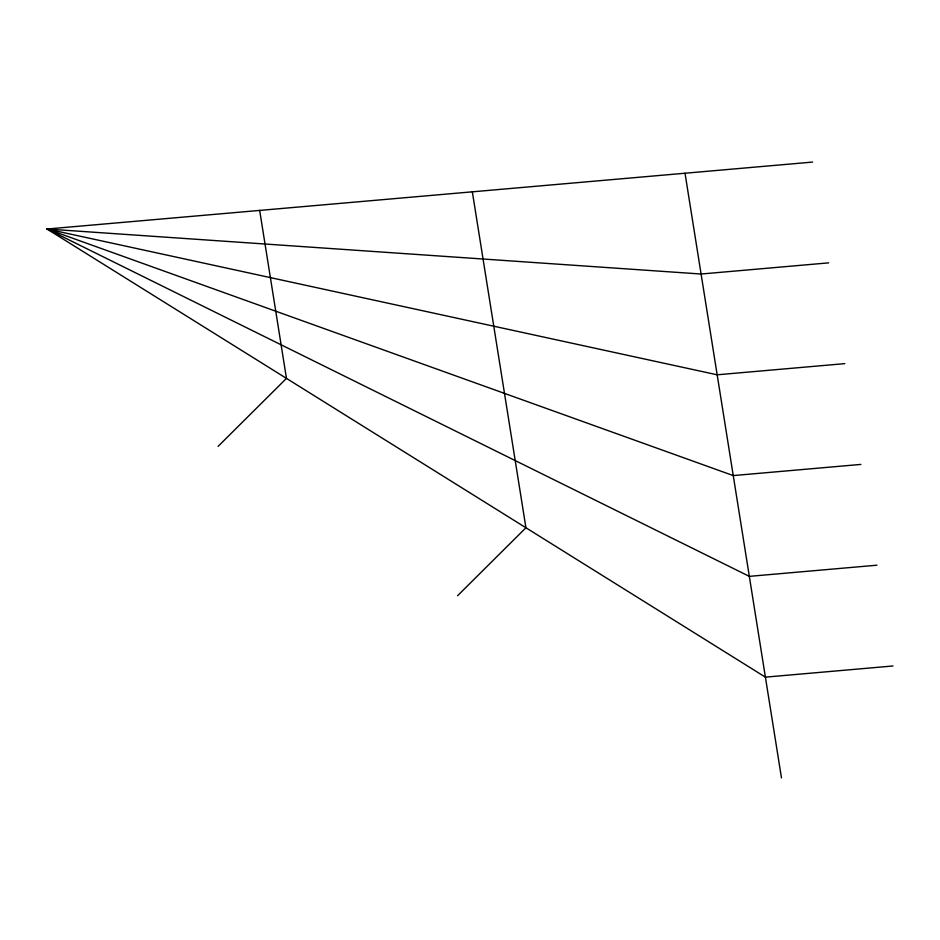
<?xml version="1.0" encoding="UTF-8"?>
<svg xmlns="http://www.w3.org/2000/svg" width="940" height="940" viewBox="0 0 940 940"><rect width="100%" height="100%" fill="white"/><g stroke="black" fill="none" stroke-linecap="round" stroke-linejoin="round"><path stroke-width="1.41" d="M218.092 446.371L286.465 378.385L259.675 210.419M457.557 595.749L525.93 527.763L472.338 191.831M812.607 162.079L47 229.008L765.395 677.141L893 665.978M828.692 262.859L701.087 274.022L47 229.008L749.321 576.361L876.926 565.198M844.766 363.639L717.161 374.802L47 229.008L733.247 475.581L860.84 464.419M685.013 173.23L781.481 777.92"/></g></svg>
